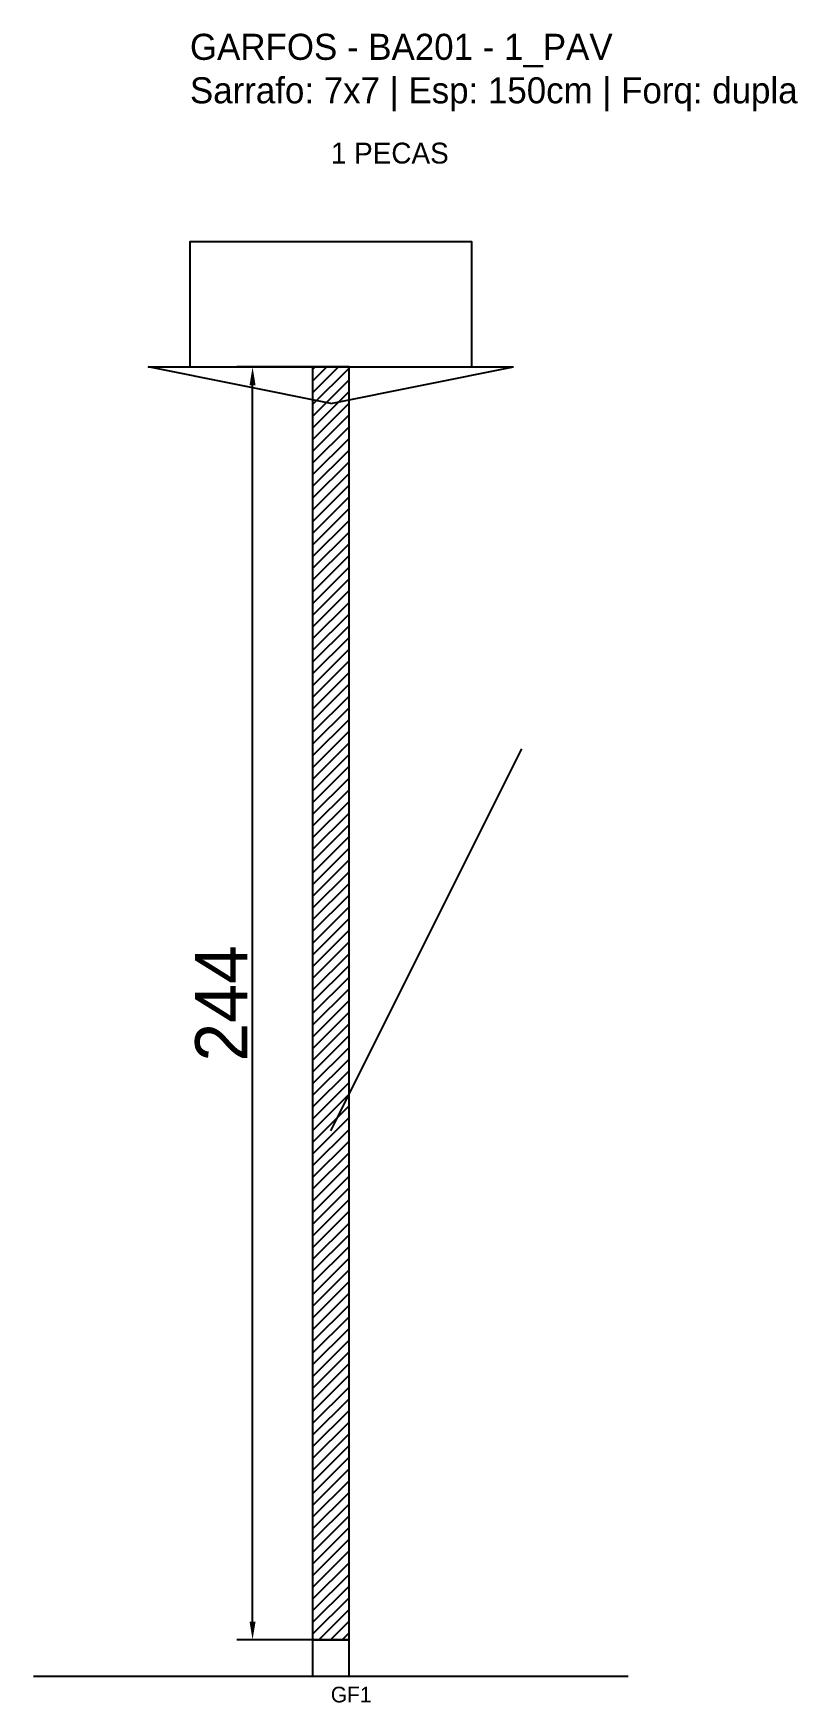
# Model space of a CAD drawing. Header units: metres. Extents: x -30 to 116, y -12 to 308.
import ezdxf

# ---------------------------------------------------------------- set-up
doc = ezdxf.new("R2010")
doc.units = ezdxf.units.M
for name, color, linetype in [('BARRA_ANCORAGEM', 1, 'Continuous'), ('COTA', 241, 'Continuous'), ('GARFOS OK', 3, 'Continuous'), ('NOME DA VIGA', 6, 'Continuous'), ('SARR_7x7', 40, 'Continuous'), ('VIGAS', 3, 'Continuous')]:
    doc.layers.add(name, color=color, linetype=linetype)
doc.dimstyles.new('EZ DXF', dxfattribs={"dimtxt": 10, "dimasz": 3.5, "dimexe": 3, "dimexo": 1.5, "dimgap": 1, "dimtad": 1, "dimdec": 1, "dimdsep": 46, "dimcen": 2.5, "dimazin": 3, "dimtfac": 1, "dimtmove": 0, "dimatfit": 3})

msp = doc.modelspace()

# ---------------------------------------------------------------- hatches: boundary and pattern name
at = {"layer": 'COTA'}
h = msp.add_hatch(dxfattribs=at)
h.set_pattern_fill('ANSI31', scale=0.5)
h.paths.add_polyline_path([(23.5, 0), (30.5, 0), (30.5, 244), (23.5, 244)])

# ---------------------------------------------------------------- linework, layer by layer
at = {"layer": 'BARRA_ANCORAGEM'}
msp.add_line((27, 97.6), (63.6, 170.8), dxfattribs=at)
at = {"layer": 'GARFOS OK'}
for p, q in [((27, 237), (-8, 244)), ((-8, 244), (62, 244)), ((27, 237), (62, 244))]:
    msp.add_line(p, q, dxfattribs=at)
at = {"layer": 'GARFOS OK', "linetype": 'CONTINUOUS'}
msp.add_line((-30, -7), (84, -7), dxfattribs=at)
at = {"layer": 'GARFOS OK'}
msp.add_lwpolyline([(23.5, 0), (30.5, 0), (30.5, 244), (23.5, 244), (23.5, 0)], dxfattribs=at)
at = {"layer": 'SARR_7x7'}
msp.add_lwpolyline([(23.5, -7), (30.5, -7), (30.5, 0), (23.5, 0), (23.5, -7)], dxfattribs=at)
at = {"layer": 'VIGAS'}
msp.add_lwpolyline([(0, 244), (54, 244), (54, 268), (0, 268), (0, 244)], dxfattribs=at)

# ---------------------------------------------------------------- texts
at = {"layer": 'NOME DA VIGA'}
for s, height, p in [('1 PECAS', 4, (27, 283)), ('GF1', 3, (27, -12))]:
    msp.add_text(s, height=height, dxfattribs=at).set_placement(p)
at = {"layer": 'NOME DA VIGA', "insert": (0, 293), "char_height": 5, "attachment_point": 7}
msp.add_mtext('GARFOS - BA201 - 1_PAV\\PSarrafo: 7x7 | Esp: 150cm | Forq: dupla', dxfattribs=at)

# ---------------------------------------------------------------- dimensions: what is measured, and where the dimension line sits
at = {"layer": 'COTA'}
msp.add_linear_dim(base=(12, 0), p1=(27, 0), p2=(27, 244), angle=90, dimstyle='EZ DXF', dxfattribs=at).render()

doc.saveas('drawing.dxf')
